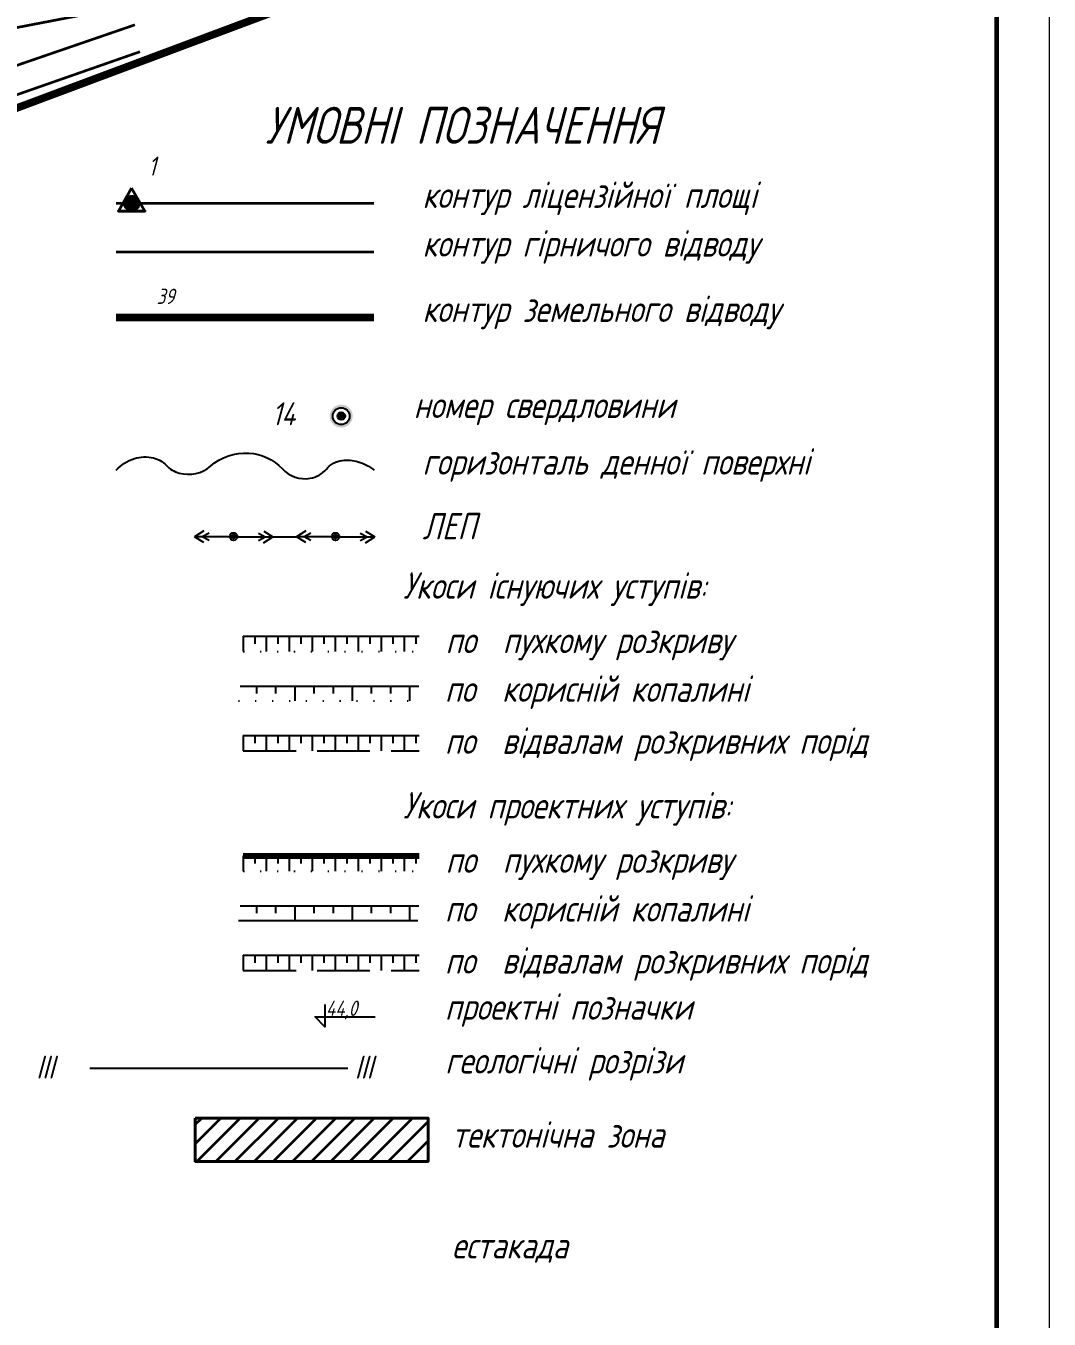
# Model space of a CAD drawing. Header units: millimetres. Extents: x 0 to 841, y 0 to 594.
# Drawn here: x 744 to 841, y 91 to 213.6 of the extents above; entities that cross this region are included whole.
import ezdxf
from ezdxf.lldxf.tags import DXFTag

# ---------------------------------------------------------------- set-up
doc = ezdxf.new("R2010")
doc.units = ezdxf.units.MM
doc.set_wipeout_variables(frame=1)
for name, pattern in [('ADOT1', [1.6, 0.1, -1.5]), ('AHIDDEN4', [7, 5, -2]), ('K5LT_BASIC', [0]), ('K5LT_THIN', [0])]:
    doc.linetypes.add(name, pattern=pattern)
for name, color, linetype in [('00_доповнення_топоплан', 7, 'Continuous'), ('01_Земельний_відвід_існуючий', 7, 'Continuous'), ('02_умовні', 7, 'Continuous'), ('Рамка', 30, 'Continuous')]:
    doc.layers.add(name, color=color, linetype=linetype)
doc.styles.add('Такие дела', font='GOST_A.TTF', dxfattribs={"oblique": 15})
tags = doc.linetypes.add('New Line1', pattern=[1.5, 1, -0.5]).pattern_tags.tags
tags[6:7] = [DXFTag(74, 4), DXFTag(75, 0), DXFTag(340, '0'), DXFTag(46, 1.0), DXFTag(50, 0.0), DXFTag(44, 0.0), DXFTag(45, 0.0)]
tags[4:5] = [DXFTag(74, 4), DXFTag(75, 0), DXFTag(340, '0'), DXFTag(46, 1.0), DXFTag(50, 0.0), DXFTag(44, 0.0), DXFTag(45, 0.0)]

# ---------------------------------------------------------------- blocks, each defined once
blk = doc.blocks.new('U0')
at = {"layer": 'Рамка', "color": 7, "linetype": 'K5LT_THIN', "lineweight": 18}
blk.add_line((841, 594), (841, 0), dxfattribs=at)
at = {"layer": 'Рамка', "color": 7, "linetype": 'K5LT_BASIC', "lineweight": 60}
blk.add_line((836, 589), (836, 5), dxfattribs=at)
blk = doc.blocks.new('Licenzia')
at = {"linetype": 'New Line1', "lineweight": 25}
h = blk.add_hatch(color=6, dxfattribs=at)
h.dxf.hatch_style = 1
h.set_gradient(color1=(255, 0, 255), color2=(255, 0, 255), centered=1, tint=1, name='INVCYLINDER')
edge = h.paths.add_edge_path()
edge.add_arc((0, 0), 2, 0, 360)
at = {"color": 6, "linetype": 'Continuous', "lineweight": 40, "flags": 128}
blk.add_lwpolyline([(-0.08, 4.01), (-3.48, -1.99), (3.45, -1.99)], close=True, dxfattribs=at)
at = {"color": 10, "linetype": 'Continuous', "lineweight": 25}
blk.add_circle((0, 0), 2, dxfattribs=at)
blk = doc.blocks.new('108')
at = {"color": 0, "linetype": 'Continuous', "lineweight": 0}
blk.add_wipeout([(0.51, -0.12), (0.52, -0.06), (0.52, -0.01), (0.52, 0.05), (0.51, 0.1), (0.5, 0.15), (0.48, 0.2), (0.45, 0.25), (0.42, 0.3), (0.39, 0.34), (0.35, 0.38), (0.31, 0.42), (0.26, 0.45), (0.22, 0.47), (0.17, 0.49), (0.11, 0.51), (0.06, 0.52), (0.01, 0.52), (-0.05, 0.52), (-0.1, 0.51), (-0.15, 0.5), (-0.21, 0.48), (-0.25, 0.45), (-0.3, 0.42), (-0.34, 0.39), (-0.38, 0.35), (-0.42, 0.31), (-0.45, 0.26), (-0.47, 0.22), (-0.49, 0.17), (-0.51, 0.11), (-0.52, 0.06), (-0.52, 0.01), (-0.52, -0.05), (-0.51, -0.1), (-0.5, -0.15), (-0.48, -0.21), (-0.45, -0.25), (-0.42, -0.3), (-0.39, -0.34), (-0.35, -0.38), (-0.31, -0.42), (-0.27, -0.45), (-0.22, -0.47), (-0.17, -0.49), (-0.12, -0.51), (-0.06, -0.52), (-0.01, -0.52), (0.05, -0.52), (0.1, -0.51), (0.15, -0.5), (0.2, -0.48), (0.25, -0.45), (0.3, -0.42), (0.34, -0.39), (0.38, -0.35), (0.42, -0.31), (0.45, -0.27), (0.47, -0.22), (0.49, -0.17)], dxfattribs=at)
at = {"linetype": 'Continuous'}
h = blk.add_hatch(color=0, dxfattribs=at)
edge = h.paths.add_edge_path()
edge.add_arc((0, 0), 0.0196, 0, 360)
at = {"color": 0, "linetype": 'Continuous'}
for radius in [0.5, 0.0196]:
    blk.add_circle((0, 0), radius, dxfattribs=at)
blk = doc.blocks.new('115_3')
at = {"color": 0, "linetype": 'Continuous'}
for p, q in [((0, 0), (5.1, 0)), ((3.22, 0.49), (4.1, 0)), ((3.22, -0.49), (4.1, 0)), ((3.91, 0.76), (5.1, 0)), ((3.91, -0.76), (5.1, 0))]:
    blk.add_line(p, q, dxfattribs=at)

msp = doc.modelspace()

# ---------------------------------------------------------------- hatches: boundary and pattern name
at = {"layer": '02_умовні', "linetype": 'Continuous'}
h = msp.add_hatch(color=0, dxfattribs=at)
h.paths.add_polyline_path([(775, 176.63, 1), (772.82, 176.63, 1)])
h.paths.add_polyline_path([(774.71, 176.63, -1), (773.11, 176.63, -1)], flags=16)
msp.add_hatch(color=0, dxfattribs=at).paths.add_polyline_path([(774.27, 176.63, 1), (773.55, 176.63, 1)])
at = {"layer": '02_умовні', "linetype": 'New Line1', "lineweight": 35}
h = msp.add_hatch(dxfattribs=at)
h.set_pattern_fill('JIS_WOOD', color=1, scale=1.815)
h.set_pattern_definition([(45, (-31099.4164, -5035.0228), (-0.9075, 0.9075), [])])
h.paths.add_polyline_path([(760.07, 110.1), (782.14, 110.1), (782.14, 105.99), (760.07, 105.99)])

# ---------------------------------------------------------------- linework, layer by layer
at = {"layer": '00_доповнення_топоплан', "color": 7, "const_width": 0.254, "flags": 128}
for points in [[(754.22, 215.58), (732.48, 211.41), (713.93, 208.15), (702.73, 206.29), (698.04, 205.45), (689.03, 204.35), (677.36, 203.52), (669.64, 203.43), (653.37, 204.25), (648.84, 204.57)], [(649.11, 196.63), (669.03, 195.68), (681.07, 195.36), (686.53, 195.21), (693.64, 195.83), (701.65, 196.99), (708.37, 198.67), (720.79, 202.35), (742.92, 209.79), (754.36, 213.72)], [(754.84, 211.17), (728.68, 202.03), (715.84, 197.94), (708.01, 195.54), (703.52, 194.19), (697.22, 192.91), (689.2, 191.57), (682.75, 191.16), (675.82, 191.46), (659.59, 192.26), (649.22, 192.87)]]:
    msp.add_lwpolyline(points, dxfattribs=at)
at = {"layer": '01_Земельний_відвід_існуючий', "color": 2, "linetype": 'Continuous', "lineweight": 50, "const_width": 0.726}
msp.add_lwpolyline([(836, 233.45), (810.64, 228.13), (792.73, 224.38), (720.22, 197.25), (712.71, 124.76), (634.88, 133.29), (634.73, 126.58), (634.02, 95.91), (544.55, 105.03)], dxfattribs=at)
at = {"layer": '02_умовні', "color": 250, "lineweight": -3}
msp.add_line((764.63, 155.79), (781.31, 155.79), dxfattribs=at)
at = {"layer": '02_умовні', "linetype": 'Continuous'}
for p, q in [((764.63, 155.79), (764.63, 154.33)), ((766.81, 155.79), (766.81, 154.33)), ((768.99, 155.79), (768.99, 154.33)), ((771.17, 155.79), (771.17, 154.33)), ((773.34, 155.79), (773.34, 154.33)), ((775.52, 155.79), (775.52, 154.33)), ((777.7, 155.79), (777.7, 154.33)), ((779.88, 155.79), (779.88, 154.33)), ((764.63, 134.97), (764.63, 133.5)), ((766.81, 134.97), (766.81, 133.5)), ((768.99, 134.97), (768.99, 133.5)), ((771.17, 134.97), (771.17, 133.5)), ((773.34, 134.97), (773.34, 133.5)), ((775.52, 134.97), (775.52, 133.5)), ((777.7, 134.97), (777.7, 133.5)), ((779.88, 134.97), (779.88, 133.5))]:
    msp.add_line(p, q, dxfattribs=at)
at = {"layer": '02_умовні', "color": 250, "linetype": 'Continuous', "lineweight": -3}
for p, q in [((765.72, 155.79), (765.72, 155.06)), ((767.9, 155.79), (767.9, 155.06)), ((770.08, 155.79), (770.08, 155.06)), ((772.25, 155.79), (772.25, 155.06)), ((774.43, 155.79), (774.43, 155.06)), ((776.61, 155.79), (776.61, 155.06)), ((778.79, 155.79), (778.79, 155.06)), ((780.97, 155.79), (780.97, 155.06)), ((765.72, 134.97), (765.72, 134.23)), ((767.9, 134.97), (767.9, 134.23)), ((770.08, 134.97), (770.08, 134.23)), ((772.25, 134.97), (772.25, 134.23)), ((774.43, 134.97), (774.43, 134.23)), ((776.61, 134.97), (776.61, 134.23)), ((778.79, 134.97), (778.79, 134.23)), ((780.97, 134.97), (780.97, 134.23))]:
    msp.add_line(p, q, dxfattribs=at)
at = {"layer": '02_умовні', "color": 7, "linetype": 'ADOT1'}
for p, q in [((764.63, 154.33), (781.31, 154.33)), ((764.63, 133.5), (781.31, 133.5))]:
    msp.add_line(p, q, dxfattribs=at)
at = {"layer": '02_умовні', "color": 7, "linetype": 'Continuous'}
for p, q in [((765.87, 151.04), (765.87, 150.35)), ((767.69, 151.04), (767.69, 150.35)), ((771.32, 151.04), (771.32, 150.35)), ((773.13, 151.04), (773.13, 150.35)), ((776.76, 151.04), (776.76, 150.35)), ((778.58, 151.04), (778.58, 150.35)), ((764.63, 146.37), (764.63, 144.91)), ((766.81, 146.37), (766.81, 144.91)), ((768.99, 146.37), (768.99, 144.91)), ((771.17, 146.37), (771.17, 144.91)), ((773.34, 146.37), (773.34, 144.91)), ((775.52, 146.37), (775.52, 144.91)), ((777.7, 146.37), (777.7, 144.91)), ((779.88, 146.37), (779.88, 144.91)), ((765.87, 130.21), (765.87, 129.52)), ((767.69, 130.21), (767.69, 129.52)), ((771.32, 130.21), (771.32, 129.52)), ((773.13, 130.21), (773.13, 129.52)), ((776.76, 130.21), (776.76, 129.52)), ((778.58, 130.21), (778.58, 129.52))]:
    msp.add_line(p, q, dxfattribs=at)
at = {"layer": '02_умовні', "color": 7, "linetype": 'Continuous', "lineweight": -3}
for p, q in [((769.5, 151.04), (769.5, 149.66)), ((774.95, 151.04), (774.95, 149.66)), ((780.39, 151.04), (780.39, 149.66)), ((765.72, 146.37), (765.72, 145.64)), ((767.9, 146.37), (767.9, 145.64)), ((770.08, 146.37), (770.08, 145.64)), ((772.25, 146.37), (772.25, 145.64)), ((774.43, 146.37), (774.43, 145.64)), ((776.61, 146.37), (776.61, 145.64)), ((778.79, 146.37), (778.79, 145.64)), ((780.97, 146.37), (780.97, 145.64)), ((769.5, 130.21), (769.5, 128.83)), ((774.95, 130.21), (774.95, 128.83)), ((780.39, 130.21), (780.39, 128.83))]:
    msp.add_line(p, q, dxfattribs=at)
at = {"layer": '02_умовні', "color": 7, "lineweight": -3}
msp.add_line((764.63, 146.37), (781.31, 146.37), dxfattribs=at)
at = {"layer": '02_умовні', "color": 7, "linetype": 'AHIDDEN4', "lineweight": -3}
msp.add_line((764.63, 144.91), (781.31, 144.91), dxfattribs=at)
at = {"layer": '02_умовні', "color": 250, "lineweight": 80}
msp.add_line((764.63, 134.97), (781.31, 134.97), dxfattribs=at)
at = {"layer": '02_умовні', "color": 5, "lineweight": -3}
msp.add_line((764.63, 125.55), (781.31, 125.55), dxfattribs=at)
at = {"layer": '02_умовні', "color": 5, "linetype": 'Continuous'}
for p, q in [((764.63, 125.55), (764.63, 124.08)), ((766.81, 125.55), (766.81, 124.08)), ((768.99, 125.55), (768.99, 124.08)), ((771.17, 125.55), (771.17, 124.08)), ((773.34, 125.55), (773.34, 124.08)), ((775.52, 125.55), (775.52, 124.08)), ((777.7, 125.55), (777.7, 124.08)), ((779.88, 125.55), (779.88, 124.08))]:
    msp.add_line(p, q, dxfattribs=at)
at = {"layer": '02_умовні', "color": 5, "linetype": 'Continuous', "lineweight": -3}
for p, q in [((765.72, 125.55), (765.72, 124.81)), ((767.9, 125.55), (767.9, 124.81)), ((770.08, 125.55), (770.08, 124.81)), ((772.25, 125.55), (772.25, 124.81)), ((774.43, 125.55), (774.43, 124.81)), ((776.61, 125.55), (776.61, 124.81)), ((778.79, 125.55), (778.79, 124.81)), ((780.97, 125.55), (780.97, 124.81))]:
    msp.add_line(p, q, dxfattribs=at)
at = {"layer": '02_умовні', "color": 5, "linetype": 'AHIDDEN4', "lineweight": -3}
msp.add_line((764.63, 124.08), (781.31, 124.08), dxfattribs=at)
at = {"layer": '02_умовні', "color": 6, "linetype": 'Continuous', "lineweight": 60, "const_width": 0.254, "flags": 128}
msp.add_lwpolyline([(752.57, 196.79), (777.03, 196.79)], dxfattribs=at)
at = {"layer": '02_умовні', "color": 1, "linetype": 'Continuous', "const_width": 0.254, "flags": 128}
msp.add_lwpolyline([(752.57, 192.18), (777.03, 192.18)], dxfattribs=at)
at = {"layer": '02_умовні', "color": 2, "linetype": 'Continuous', "lineweight": 50, "const_width": 0.726}
msp.add_lwpolyline([(752.57, 185.98), (777.03, 185.98)], dxfattribs=at)
at = {"layer": '02_умовні', "color": 30, "linetype": 'Continuous'}
msp.add_lwpolyline([(752.57, 171.51, -0.122729), (754.31, 172.6, -0.140073), (756.12, 172.67, -0.145182), (757.31, 171.98, 0.137447), (758.56, 171.23, 0.24974), (761.52, 171.89, -0.193924), (765.14, 173.12, -0.192427), (768.33, 171.63, 0.250575), (770.96, 170.74, 0.176741), (772.5, 171.61, -0.183106), (773.99, 172.43, -0.109284), (775.51, 172.31, -0.096062), (777.03, 171.51)], format="xyb", dxfattribs=at)
at = {"layer": '02_умовні', "color": 7, "linetype": 'Continuous', "lineweight": -3, "flags": 128}
msp.add_lwpolyline([(767.42, 165.18), (769.67, 165.19)], dxfattribs=at)
at = {"layer": '02_умовні', "color": 7, "linetype": 'Continuous', "flags": 128}
msp.add_lwpolyline([(764.32, 151.04), (781.28, 151.04)], dxfattribs=at)
at = {"layer": '02_умовні', "color": 7, "linetype": 'ADOT1', "flags": 128}
msp.add_lwpolyline([(764.16, 149.66), (781.17, 149.66)], dxfattribs=at)
at = {"layer": '02_умовні', "color": 7, "linetype": 'Continuous', "lineweight": 50, "const_width": 0.181, "flags": 128}
msp.add_lwpolyline([(764.32, 130.21), (781.28, 130.21)], dxfattribs=at)
at = {"layer": '02_умовні', "color": 7, "linetype": 'Continuous', "lineweight": 25, "flags": 128}
msp.add_lwpolyline([(764.16, 128.83), (781.17, 128.83)], dxfattribs=at)
at = {"layer": '02_умовні', "color": 7, "linetype": 'Continuous'}
msp.add_lwpolyline([(772.35, 120.85), (772.35, 118.76), (771.44, 119.69), (777.12, 119.69)], dxfattribs=at)
at = {"layer": '02_умовні', "color": 252, "linetype": 'Continuous', "lineweight": 0, "true_color": 0x949494, "const_width": 0.181, "flags": 128}
msp.add_lwpolyline([(750.08, 114.81), (774.54, 114.81)], dxfattribs=at)
at = {"layer": '02_умовні', "color": 10, "linetype": 'New Line1', "lineweight": 40, "flags": 128}
msp.add_lwpolyline([(760.07, 110.1), (782.14, 110.1), (782.14, 105.99), (760.07, 105.99)], close=True, dxfattribs=at)
at = {"layer": '02_умовні', "color": 0, "linetype": 'Continuous'}
for centre, radius in [((773.91, 176.63), 0.799), ((773.91, 176.63), 0.363), ((773.91, 176.59), 0.181), ((774.07, 176.6), 0.181)]:
    msp.add_circle(centre, radius, dxfattribs=at)
at = {"layer": '02_умовні', "color": 0}
msp.add_circle((773.91, 176.59), 0.181, dxfattribs=at)

# ---------------------------------------------------------------- block references
at = {"layer": '02_умовні', "color": 6, "linetype": 'New Line1', "lineweight": 25, "xscale": 0.363, "yscale": 0.363, "zscale": 0.363}
msp.add_blockref('Licenzia', (754.06, 196.79), dxfattribs=at)
at = {"layer": 'Рамка'}
msp.add_blockref('U0', (0, 0), dxfattribs=at)

# ---------------------------------------------------------------- texts
at = {"layer": '02_умовні', "color": 250, "linetype": 'Continuous', "style": 'Такие дела', "oblique": 15}
msp.add_text('УМОВНІ ПОЗНАЧЕННЯ', height=3.5, dxfattribs=at).set_placement((766.71, 202.44))
at = {"layer": '02_умовні', "color": 7, "linetype": 'Continuous', "style": 'Такие дела', "oblique": 15}
for s, height, p in [('контур ліцензійної площі', 2.5, (781.61, 196.36)), ('контур гірничого відводу', 2.5, (781.61, 191.75)), ('контур земельного відводу', 2.5, (781.61, 185.55)), ('номер свердловини', 2.5, (780.78, 176.45)), ('горизонталь денної поверхні', 2.5, (781.61, 171.08)), ('ЛЕП', 2.5, (781.61, 164.95)), ('44,0', 1.452, (772.46, 119.78)), ('геологічні розрізи', 2.5, (783.76, 114.32))]:
    msp.add_text(s, height=height, dxfattribs=at).set_placement(p)
at = {"layer": '02_умовні', "linetype": 'Continuous', "lineweight": -3, "style": 'Такие дела', "oblique": 15}
msp.add_text('39', height=1.452, dxfattribs=at).set_placement((756.42, 187.26))
at = {"layer": '02_умовні', "color": 7, "style": 'Такие дела', "oblique": 15}
for s, height, p in [('14 ', 2.178, (767.34, 175.76)), ('Укоси існуючих уступів:', 2.5, (779.77, 159.32)), ('Укоси проектних уступів:', 2.5, (779.77, 138.49))]:
    msp.add_text(s, height=height, dxfattribs=at).set_placement(p)
at = {"layer": '02_умовні', "color": 6, "linetype": 'New Line1', "lineweight": 25, "insert": (755.61, 201.24), "char_height": 1.81, "attachment_point": 1, "style": 'Такие дела'}
msp.add_mtext_dynamic_manual_height_columns('1', width=7.2344, gutter_width=15, heights=[5.49], dxfattribs=at)
at = {"layer": '02_умовні', "color": 252, "linetype": 'Continuous', "lineweight": 40, "true_color": 0x949494, "char_height": 2.178, "width": 6.372, "attachment_point": 1, "style": 'Такие дела'}
for insert in [(745, 116.02), (775.19, 116.02)]:
    msp.add_mtext('ІІІ', dxfattribs=dict(at, insert=insert))

# ---------------------------------------------------------------- next in the draw order: block references
at = {"layer": '02_умовні', "color": 7, "linetype": 'Continuous', "xscale": 0.7259999999999999, "yscale": 0.7259999999999999, "zscale": 0.7259999999999999, "rotation": 287.3749402994907}
for p in [(763.71, 165.22), (773.37, 165.22)]:
    msp.add_blockref('108', p, dxfattribs=at)

# ---------------------------------------------------------------- next in the draw order: texts
at = {"layer": '02_умовні', "color": 7, "linetype": 'Continuous', "char_height": 2.5, "attachment_point": 1, "style": 'Такие дела', "bg_fill": 2}
for s, insert, width in [('по  корисній копалині', (783.74, 152.05), 30.9837), ('по  корисній копалині', (783.74, 131.22), 30.9837), ('тектонічна зона', (784.4, 109.79), 24.2259), ('естакада', (784.4, 99.29), 24.2259)]:
    msp.add_mtext(s, dxfattribs=dict(at, insert=insert, width=width))

# ---------------------------------------------------------------- next in the draw order: linework, layer by layer
at = {"layer": '02_умовні', "color": 7, "linetype": 'Continuous'}
for centre in [(763.71, 165.22), (773.37, 165.22)]:
    msp.add_circle(centre, 0.181, dxfattribs=at)

# ---------------------------------------------------------------- next in the draw order: block references
at = {"layer": '02_умовні', "color": 7}
for p, xscale, yscale, zscale, rotation in [((763.72, 165.19), 0.7260000000000001, 0.7260000000000001, 0.7260000000000001, 179.9406402994907), ((763.72, 165.19), 0.726, 0.726, 0.726, 359.9012402994907), ((773.38, 165.19), 0.7260000000000001, 0.7260000000000001, 0.7260000000000001, 179.9406402994907), ((773.38, 165.19), 0.726, 0.726, 0.726, 359.9012402994907)]:
    msp.add_blockref('115_3', p, dxfattribs=dict(at, xscale=xscale, yscale=yscale, zscale=zscale, rotation=rotation))

# ---------------------------------------------------------------- next in the draw order: texts
at = {"layer": '02_умовні', "color": 7, "linetype": 'Continuous', "char_height": 2.5, "attachment_point": 1, "style": 'Такие дела', "bg_fill": 2}
for s, insert, width in [('по  пухкому розкриву', (783.81, 156.66), 30.1517), ('по  відвалам розкривних порід', (783.74, 147.12), 42.7385), ('по  пухкому розкриву', (783.81, 135.84), 30.1517), ('по  відвалам розкривних порід', (783.74, 126.29), 42.7385)]:
    msp.add_mtext(s, dxfattribs=dict(at, insert=insert, width=width))

# ---------------------------------------------------------------- next in the draw order: texts
at = {"layer": '02_умовні', "color": 7, "linetype": 'Continuous', "insert": (783.74, 121.92), "char_height": 2.5, "width": 42.7385, "attachment_point": 1, "style": 'Такие дела', "bg_fill": 2}
msp.add_mtext('проектні позначки', dxfattribs=at)

doc.saveas('drawing.dxf')
